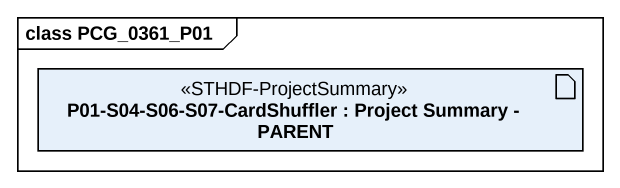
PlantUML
@startuml
mainframe class PCG_0361_P01
artifact "P01-S04-S06-S07-CardShuffler : Project Summary - PARENT" as P01_S04_S06_S07_CardShuffler <<STHDF-ProjectSummary>>
@enduml
